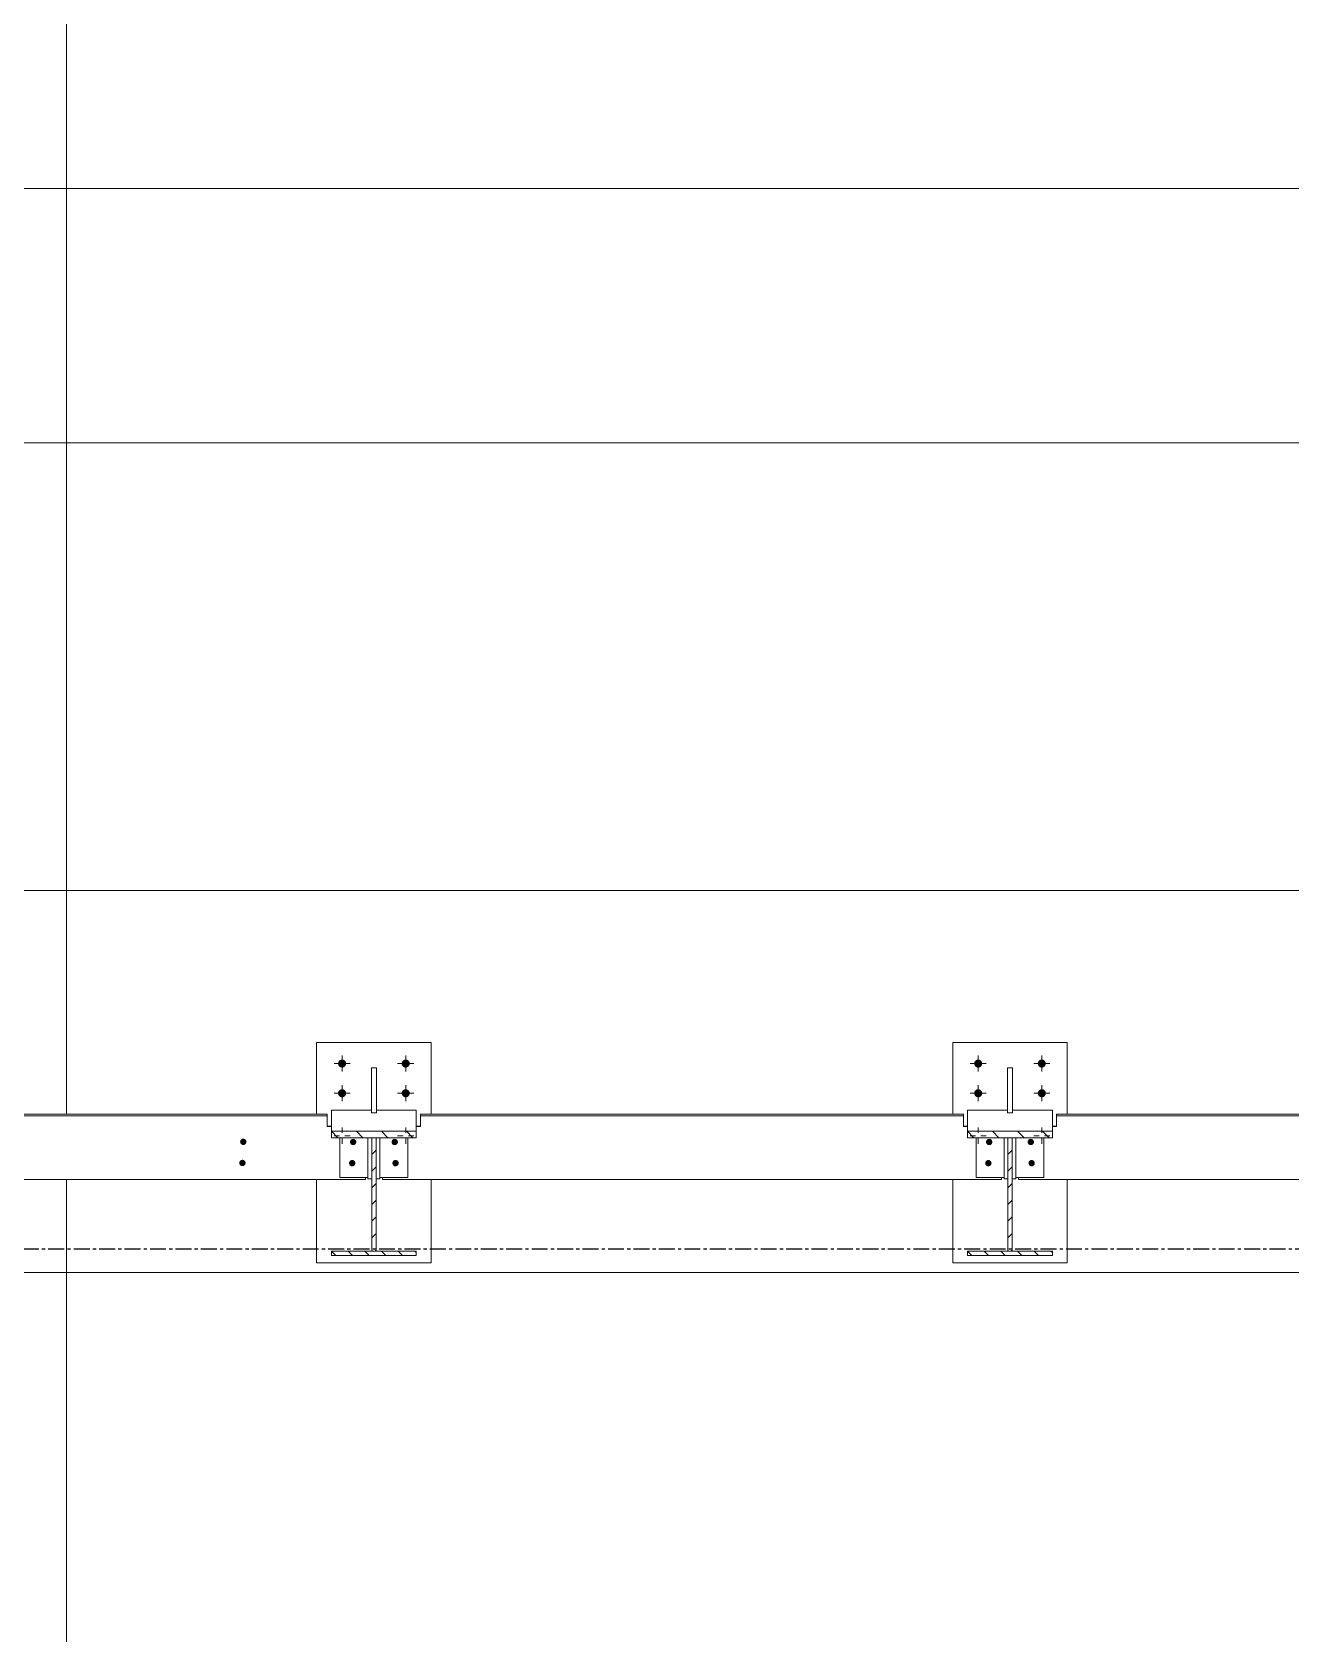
# Model space of a CAD drawing. Header units: millimetres. Extents: x -153298 to 620751, y -313239 to 250031.
# Drawn here: x 51802 to 54770, y -120812 to -117036 of the extents above; entities that cross this region are included whole.
import ezdxf

# ---------------------------------------------------------------- set-up
doc = ezdxf.new("R2010")
doc.units = ezdxf.units.MM
doc.linetypes.add('CENTER', pattern=[2, 1.25, -0.25, 0.25, -0.25])
doc.linetypes.add('XKITLINE00', pattern=[0])
doc.layers.add('Bolt', color=7, linetype='Continuous', lineweight=0)
doc.layers.add('Part', color=7, linetype='Continuous', lineweight=0)

# ---------------------------------------------------------------- blocks, each defined once
blk = doc.blocks.new('*A138137')
at = {"layer": 'Part', "color": 7, "linetype": 'XKITLINE00', "lineweight": 0}
for p, q in [((471.378077, -21.078283), (471.257912, -20.958118)), ((471.850187, -21.078283), (471.730023, -20.958118)), ((472.322298, -21.078283), (472.202133, -20.958118)), ((472.794408, -21.078283), (472.674244, -20.958118))]:
    blk.add_line(p, q, dxfattribs=at)
blk = doc.blocks.new('*A139138')
at = {"layer": 'Part', "color": 7, "linetype": 'XKITLINE00', "lineweight": 0}
for p, q in [((472.017912, -21.392591), (472.097912, -21.312591)), ((472.017912, -21.7069), (472.097912, -21.6269)), ((472.017912, -22.021209), (472.097912, -21.941209)), ((472.017912, -22.335517), (472.097912, -22.255517)), ((472.017912, -22.649826), (472.097912, -22.569826)), ((472.017912, -22.964135), (472.097912, -22.884135)), ((472.07892, -23.217436), (472.097912, -23.198444))]:
    blk.add_line(p, q, dxfattribs=at)
blk = doc.blocks.new('*A140139')
at = {"layer": 'Part', "color": 7, "linetype": 'XKITLINE00', "lineweight": 0}
for p, q in [((471.337912, -23.297436), (471.257912, -23.217436)), ((471.652221, -23.297436), (471.572221, -23.217436)), ((471.96653, -23.297436), (471.88653, -23.217436)), ((472.280839, -23.297436), (472.200839, -23.217436)), ((472.595148, -23.297436), (472.515148, -23.217436)), ((472.857912, -23.245891), (472.829457, -23.217436))]:
    blk.add_line(p, q, dxfattribs=at)
blk = doc.blocks.new('*A141140')
at = {"layer": 'Part', "color": 7, "linetype": 'XKITLINE00', "lineweight": 0}
for p, q in [((483.378077, -21.078283), (483.257912, -20.958118)), ((483.850187, -21.078283), (483.730023, -20.958118)), ((484.322298, -21.078283), (484.202133, -20.958118)), ((484.794408, -21.078283), (484.674244, -20.958118))]:
    blk.add_line(p, q, dxfattribs=at)
blk = doc.blocks.new('*A142141')
at = {"layer": 'Part', "color": 7, "linetype": 'XKITLINE00', "lineweight": 0}
for p, q in [((484.017912, -21.392591), (484.097912, -21.312591)), ((484.017912, -21.7069), (484.097912, -21.6269)), ((484.017912, -22.021209), (484.097912, -21.941209)), ((484.017912, -22.335517), (484.097912, -22.255517)), ((484.017912, -22.649826), (484.097912, -22.569826)), ((484.017912, -22.964135), (484.097912, -22.884135)), ((484.07892, -23.217436), (484.097912, -23.198444))]:
    blk.add_line(p, q, dxfattribs=at)
blk = doc.blocks.new('*A143142')
at = {"layer": 'Part', "color": 7, "linetype": 'XKITLINE00', "lineweight": 0}
for p, q in [((483.337912, -23.297436), (483.257912, -23.217436)), ((483.652221, -23.297436), (483.572221, -23.217436)), ((483.96653, -23.297436), (483.88653, -23.217436)), ((484.280839, -23.297436), (484.200839, -23.217436)), ((484.595148, -23.297436), (484.515148, -23.217436)), ((484.857912, -23.245891), (484.829457, -23.217436))]:
    blk.add_line(p, q, dxfattribs=at)
blk = doc.blocks.new('*A11991164')
at = {"layer": 'Part', "color": 7, "linetype": 'XKITLINE00', "lineweight": 0}
for p, q in [((483.177912, -20.634477), (472.937912, -20.634477)), ((472.937912, -20.634477), (472.937912, -20.865605)), ((472.937912, -20.665879), (483.177912, -20.665879)), ((483.177912, -20.634477), (483.177912, -20.865605)), ((472.857912, -20.862883), (472.937912, -20.862883)), ((472.857912, -20.865605), (472.937912, -20.865605)), ((483.177912, -20.862883), (483.257912, -20.862883)), ((483.177912, -20.865605), (483.257912, -20.865605)), ((472.217883, -21.864234), (472.217883, -21.828163)), ((472.217883, -21.864234), (483.897912, -21.864234)), ((483.897912, -21.864234), (483.897912, -21.828163))]:
    blk.add_line(p, q, dxfattribs=at)
blk = doc.blocks.new('*A12001165')
at = {"layer": 'Part', "color": 7, "linetype": 'XKITLINE00', "lineweight": 0}
for p, q in [((484.105912, -19.760081), (484.009912, -19.760081)), ((484.009912, -20.611492), (484.009912, -19.760081)), ((484.105912, -20.611492), (484.105912, -19.760081)), ((484.105912, -20.611492), (484.009912, -20.611492))]:
    blk.add_line(p, q, dxfattribs=at)
blk = doc.blocks.new('*A12011166')
at = {"layer": 'Bolt'}
for points in [[(471.672, -21.1), (471.678, -21.1), (471.683, -21.102), (471.689, -21.104), (471.694, -21.106), (471.699, -21.109), (471.704, -21.113), (471.708, -21.117), (471.712, -21.121), (471.716, -21.126), (471.719, -21.131), (471.721, -21.136), (471.723, -21.142), (471.725, -21.147), (471.726, -21.153), (471.726, -21.159), (471.726, -21.165), (471.725, -21.171), (471.723, -21.177), (471.721, -21.182), (471.719, -21.187), (471.716, -21.192), (471.712, -21.197), (471.708, -21.202), (471.704, -21.205), (471.699, -21.209), (471.694, -21.212), (471.689, -21.215), (471.683, -21.217), (471.678, -21.218), (471.672, -21.219), (471.666, -21.219), (471.66, -21.219), (471.654, -21.218), (471.649, -21.217), (471.643, -21.215), (471.638, -21.212), (471.633, -21.209), (471.628, -21.205), (471.624, -21.202), (471.62, -21.197), (471.616, -21.192), (471.613, -21.187), (471.611, -21.182), (471.609, -21.177), (471.607, -21.171), (471.606, -21.165), (471.606, -21.159), (471.606, -21.153), (471.607, -21.147), (471.609, -21.142), (471.611, -21.136), (471.613, -21.131), (471.616, -21.126), (471.62, -21.121), (471.624, -21.117), (471.628, -21.113), (471.633, -21.109), (471.638, -21.106), (471.643, -21.104), (471.649, -21.102), (471.654, -21.1), (471.66, -21.1), (471.666, -21.099)], [(471.655, -21.499), (471.661, -21.5), (471.667, -21.501), (471.672, -21.503), (471.678, -21.505), (471.683, -21.508), (471.687, -21.512), (471.692, -21.516), (471.696, -21.52), (471.699, -21.525), (471.702, -21.53), (471.705, -21.535), (471.707, -21.541), (471.708, -21.547), (471.709, -21.552), (471.709, -21.558), (471.709, -21.564), (471.708, -21.57), (471.707, -21.576), (471.705, -21.581), (471.702, -21.587), (471.699, -21.592), (471.696, -21.596), (471.692, -21.601), (471.687, -21.605), (471.683, -21.608), (471.678, -21.611), (471.672, -21.614), (471.667, -21.616), (471.661, -21.617), (471.655, -21.618), (471.649, -21.618), (471.644, -21.618), (471.638, -21.617), (471.632, -21.616), (471.626, -21.614), (471.621, -21.611), (471.616, -21.608), (471.611, -21.605), (471.607, -21.601), (471.603, -21.596), (471.6, -21.592), (471.596, -21.587), (471.594, -21.581), (471.592, -21.576), (471.591, -21.57), (471.59, -21.564), (471.589, -21.558), (471.59, -21.552), (471.591, -21.547), (471.592, -21.541), (471.594, -21.535), (471.596, -21.53), (471.6, -21.525), (471.603, -21.52), (471.607, -21.516), (471.611, -21.512), (471.616, -21.508), (471.621, -21.505), (471.626, -21.503), (471.632, -21.501), (471.638, -21.5), (471.644, -21.499), (471.649, -21.498)]]:
    blk.add_hatch(color=7, dxfattribs=at).paths.add_polyline_path(points, flags=17)
at = {"layer": 'Bolt', "color": 7, "linetype": 'XKITLINE00', "lineweight": 0}
for p, q in [((471.666, -21.162), (471.666, -21.143)), ((471.649, -21.562), (471.649, -21.542))]:
    blk.add_line(p, q, dxfattribs=at)
blk = doc.blocks.new('*A12021167')
at = {"layer": 'Bolt'}
for points in [[(471.382, -19.673), (471.383, -19.665), (471.385, -19.658), (471.388, -19.651), (471.391, -19.644), (471.395, -19.638), (471.399, -19.632), (471.404, -19.626), (471.41, -19.621), (471.416, -19.617), (471.422, -19.613), (471.429, -19.61), (471.436, -19.607), (471.443, -19.606), (471.45, -19.604), (471.458, -19.604), (471.465, -19.604), (471.473, -19.606), (471.48, -19.607), (471.487, -19.61), (471.494, -19.613), (471.5, -19.617), (471.506, -19.621), (471.512, -19.626), (471.517, -19.632), (471.521, -19.638), (471.525, -19.644), (471.528, -19.651), (471.531, -19.658), (471.532, -19.665), (471.534, -19.673), (471.534, -19.68), (471.534, -19.687), (471.532, -19.695), (471.531, -19.702), (471.528, -19.709), (471.525, -19.716), (471.521, -19.722), (471.517, -19.728), (471.512, -19.734), (471.506, -19.739), (471.5, -19.743), (471.494, -19.747), (471.487, -19.75), (471.48, -19.753), (471.473, -19.755), (471.465, -19.756), (471.458, -19.756), (471.45, -19.756), (471.443, -19.755), (471.436, -19.753), (471.429, -19.75), (471.422, -19.747), (471.416, -19.743), (471.41, -19.739), (471.404, -19.734), (471.399, -19.728), (471.395, -19.722), (471.391, -19.716), (471.388, -19.709), (471.385, -19.702), (471.383, -19.695), (471.382, -19.687), (471.382, -19.68)], [(472.582, -19.673), (472.583, -19.665), (472.585, -19.658), (472.588, -19.651), (472.591, -19.644), (472.595, -19.638), (472.599, -19.632), (472.604, -19.626), (472.61, -19.621), (472.616, -19.617), (472.622, -19.613), (472.629, -19.61), (472.636, -19.607), (472.643, -19.606), (472.65, -19.604), (472.658, -19.604), (472.665, -19.604), (472.673, -19.606), (472.68, -19.607), (472.687, -19.61), (472.694, -19.613), (472.7, -19.617), (472.706, -19.621), (472.712, -19.626), (472.717, -19.632), (472.721, -19.638), (472.725, -19.644), (472.728, -19.651), (472.731, -19.658), (472.732, -19.665), (472.734, -19.673), (472.734, -19.68), (472.734, -19.687), (472.732, -19.695), (472.731, -19.702), (472.728, -19.709), (472.725, -19.716), (472.721, -19.722), (472.717, -19.728), (472.712, -19.734), (472.706, -19.739), (472.7, -19.743), (472.694, -19.747), (472.687, -19.75), (472.68, -19.753), (472.673, -19.755), (472.665, -19.756), (472.658, -19.756), (472.65, -19.756), (472.643, -19.755), (472.636, -19.753), (472.629, -19.75), (472.622, -19.747), (472.616, -19.743), (472.61, -19.739), (472.604, -19.734), (472.599, -19.728), (472.595, -19.722), (472.591, -19.716), (472.588, -19.709), (472.585, -19.702), (472.583, -19.695), (472.582, -19.687), (472.582, -19.68)], [(471.382, -20.233), (471.383, -20.225), (471.385, -20.218), (471.388, -20.211), (471.391, -20.204), (471.395, -20.198), (471.399, -20.192), (471.404, -20.186), (471.41, -20.181), (471.416, -20.177), (471.422, -20.173), (471.429, -20.17), (471.436, -20.167), (471.443, -20.166), (471.45, -20.164), (471.458, -20.164), (471.465, -20.164), (471.473, -20.166), (471.48, -20.167), (471.487, -20.17), (471.494, -20.173), (471.5, -20.177), (471.506, -20.181), (471.512, -20.186), (471.517, -20.192), (471.521, -20.198), (471.525, -20.204), (471.528, -20.211), (471.531, -20.218), (471.532, -20.225), (471.534, -20.233), (471.534, -20.24), (471.534, -20.247), (471.532, -20.255), (471.531, -20.262), (471.528, -20.269), (471.525, -20.276), (471.521, -20.282), (471.517, -20.288), (471.512, -20.294), (471.506, -20.299), (471.5, -20.303), (471.494, -20.307), (471.487, -20.31), (471.48, -20.313), (471.473, -20.315), (471.465, -20.316), (471.458, -20.316), (471.45, -20.316), (471.443, -20.315), (471.436, -20.313), (471.429, -20.31), (471.422, -20.307), (471.416, -20.303), (471.41, -20.299), (471.404, -20.294), (471.399, -20.288), (471.395, -20.282), (471.391, -20.276), (471.388, -20.269), (471.385, -20.262), (471.383, -20.255), (471.382, -20.247), (471.382, -20.24)], [(472.582, -20.233), (472.583, -20.225), (472.585, -20.218), (472.588, -20.211), (472.591, -20.204), (472.595, -20.198), (472.599, -20.192), (472.604, -20.186), (472.61, -20.181), (472.616, -20.177), (472.622, -20.173), (472.629, -20.17), (472.636, -20.167), (472.643, -20.166), (472.65, -20.164), (472.658, -20.164), (472.665, -20.164), (472.673, -20.166), (472.68, -20.167), (472.687, -20.17), (472.694, -20.173), (472.7, -20.177), (472.706, -20.181), (472.712, -20.186), (472.717, -20.192), (472.721, -20.198), (472.725, -20.204), (472.728, -20.211), (472.731, -20.218), (472.732, -20.225), (472.734, -20.233), (472.734, -20.24), (472.734, -20.247), (472.732, -20.255), (472.731, -20.262), (472.728, -20.269), (472.725, -20.276), (472.721, -20.282), (472.717, -20.288), (472.712, -20.294), (472.706, -20.299), (472.7, -20.303), (472.694, -20.307), (472.687, -20.31), (472.68, -20.313), (472.673, -20.315), (472.665, -20.316), (472.658, -20.316), (472.65, -20.316), (472.643, -20.315), (472.636, -20.313), (472.629, -20.31), (472.622, -20.307), (472.616, -20.303), (472.61, -20.299), (472.604, -20.294), (472.599, -20.288), (472.595, -20.282), (472.591, -20.276), (472.588, -20.269), (472.585, -20.262), (472.583, -20.255), (472.582, -20.247), (472.582, -20.24)]]:
    blk.add_hatch(color=7, dxfattribs=at).paths.add_polyline_path(points, flags=17)
at = {"layer": 'Bolt', "color": 7, "linetype": 'XKITLINE00', "lineweight": 0}
for p, q in [((471.458, -19.832), (471.458, -19.528)), ((472.658, -19.832), (472.658, -19.528)), ((471.306, -19.68), (471.61, -19.68)), ((472.506, -19.68), (472.81, -19.68)), ((471.458, -20.392), (471.458, -20.088)), ((472.658, -20.392), (472.658, -20.088)), ((471.306, -20.24), (471.61, -20.24)), ((472.506, -20.24), (472.81, -20.24)), ((471.306, -21.04), (471.407, -21.04)), ((471.458, -20.888), (471.458, -20.989)), ((471.458, -21.192), (471.458, -21.091)), ((471.61, -21.04), (471.509, -21.04)), ((472.506, -21.04), (472.607, -21.04)), ((472.658, -20.888), (472.658, -20.989)), ((472.658, -21.192), (472.658, -21.091)), ((472.81, -21.04), (472.709, -21.04))]:
    blk.add_line(p, q, dxfattribs=at)
blk = doc.blocks.new('*A12031168')
at = {"layer": 'Bolt'}
for points in [[(472.456, -21.1), (472.462, -21.1), (472.467, -21.102), (472.473, -21.104), (472.478, -21.106), (472.483, -21.109), (472.488, -21.113), (472.492, -21.117), (472.496, -21.121), (472.5, -21.126), (472.503, -21.131), (472.505, -21.136), (472.507, -21.142), (472.509, -21.147), (472.51, -21.153), (472.51, -21.159), (472.51, -21.165), (472.509, -21.171), (472.507, -21.177), (472.505, -21.182), (472.503, -21.187), (472.5, -21.192), (472.496, -21.197), (472.492, -21.202), (472.488, -21.205), (472.483, -21.209), (472.478, -21.212), (472.473, -21.215), (472.467, -21.217), (472.462, -21.218), (472.456, -21.219), (472.45, -21.219), (472.444, -21.219), (472.438, -21.218), (472.432, -21.217), (472.427, -21.215), (472.422, -21.212), (472.417, -21.209), (472.412, -21.205), (472.407, -21.202), (472.403, -21.197), (472.4, -21.192), (472.397, -21.187), (472.394, -21.182), (472.392, -21.177), (472.391, -21.171), (472.39, -21.165), (472.39, -21.159), (472.39, -21.153), (472.391, -21.147), (472.392, -21.142), (472.394, -21.136), (472.397, -21.131), (472.4, -21.126), (472.403, -21.121), (472.407, -21.117), (472.412, -21.113), (472.417, -21.109), (472.422, -21.106), (472.427, -21.104), (472.432, -21.102), (472.438, -21.1), (472.444, -21.1), (472.45, -21.099)], [(472.472, -21.499), (472.478, -21.5), (472.484, -21.501), (472.489, -21.503), (472.495, -21.505), (472.5, -21.508), (472.504, -21.512), (472.509, -21.516), (472.513, -21.52), (472.516, -21.525), (472.519, -21.53), (472.522, -21.535), (472.524, -21.541), (472.525, -21.547), (472.526, -21.552), (472.526, -21.558), (472.526, -21.564), (472.525, -21.57), (472.524, -21.576), (472.522, -21.581), (472.519, -21.587), (472.516, -21.592), (472.513, -21.596), (472.509, -21.601), (472.504, -21.605), (472.5, -21.608), (472.495, -21.611), (472.489, -21.614), (472.484, -21.616), (472.478, -21.617), (472.472, -21.618), (472.466, -21.618), (472.461, -21.618), (472.455, -21.617), (472.449, -21.616), (472.443, -21.614), (472.438, -21.611), (472.433, -21.608), (472.428, -21.605), (472.424, -21.601), (472.42, -21.596), (472.417, -21.592), (472.413, -21.587), (472.411, -21.581), (472.409, -21.576), (472.408, -21.57), (472.407, -21.564), (472.406, -21.558), (472.407, -21.552), (472.408, -21.547), (472.409, -21.541), (472.411, -21.535), (472.413, -21.53), (472.417, -21.525), (472.42, -21.52), (472.424, -21.516), (472.428, -21.512), (472.433, -21.508), (472.438, -21.505), (472.443, -21.503), (472.449, -21.501), (472.455, -21.5), (472.461, -21.499), (472.466, -21.498)]]:
    blk.add_hatch(color=7, dxfattribs=at).paths.add_polyline_path(points, flags=17)
at = {"layer": 'Bolt', "color": 7, "linetype": 'XKITLINE00', "lineweight": 0}
for p, q in [((472.45, -21.162), (472.45, -21.143)), ((472.466, -21.562), (472.466, -21.542))]:
    blk.add_line(p, q, dxfattribs=at)
blk = doc.blocks.new('*A12041169')
at = {"layer": 'Part', "color": 7, "linetype": 'XKITLINE00', "lineweight": 0}
for p, q in [((470.97788, -19.280042), (473.13788, -19.280042)), ((470.97788, -20.634477), (470.97788, -19.280042)), ((473.13788, -20.634477), (473.13788, -19.280042)), ((470.97788, -23.440042), (470.97788, -21.864234)), ((473.13788, -23.440042), (473.13788, -21.864234)), ((470.97788, -23.440042), (473.13788, -23.440042))]:
    blk.add_line(p, q, dxfattribs=at)
blk = doc.blocks.new('*A12051170')
at = {"layer": 'Part', "color": 7, "linetype": 'XKITLINE00', "lineweight": 0}
for p, q in [((472.169912, -21.855796), (472.169912, -21.078283)), ((472.697912, -21.828163), (472.697912, -21.078283)), ((472.097912, -21.855796), (472.169912, -21.855796)), ((472.169912, -21.828163), (472.697912, -21.828163))]:
    blk.add_line(p, q, dxfattribs=at)
blk = doc.blocks.new('*A12061171')
at = {"layer": 'Part', "color": 7, "linetype": 'XKITLINE00', "lineweight": 0}
for p, q in [((471.417902, -21.078283), (471.417902, -21.828163)), ((471.945902, -21.078283), (471.945902, -21.855796)), ((471.417902, -21.828163), (471.945902, -21.828163)), ((471.945902, -21.855796), (472.017902, -21.855796))]:
    blk.add_line(p, q, dxfattribs=at)
blk = doc.blocks.new('*A12071172')
at = {"layer": 'Part', "color": 7, "linetype": 'XKITLINE00', "lineweight": 0}
for p, q in [((472.105912, -19.760081), (472.009912, -19.760081)), ((472.009912, -20.611492), (472.009912, -19.760081)), ((472.105912, -20.611492), (472.105912, -19.760081)), ((472.105912, -20.611492), (472.009912, -20.611492))]:
    blk.add_line(p, q, dxfattribs=at)
blk = doc.blocks.new('*A12081173')
at = {"layer": 'Bolt'}
for points in [[(469.6, -21.096), (469.606, -21.097), (469.611, -21.098), (469.617, -21.1), (469.622, -21.103), (469.627, -21.106), (469.632, -21.109), (469.636, -21.113), (469.64, -21.117), (469.644, -21.122), (469.647, -21.127), (469.649, -21.132), (469.651, -21.138), (469.653, -21.144), (469.654, -21.15), (469.654, -21.155), (469.654, -21.161), (469.653, -21.167), (469.651, -21.173), (469.649, -21.178), (469.647, -21.184), (469.644, -21.189), (469.64, -21.193), (469.636, -21.198), (469.632, -21.202), (469.627, -21.205), (469.622, -21.208), (469.617, -21.211), (469.611, -21.213), (469.606, -21.214), (469.6, -21.215), (469.594, -21.215), (469.588, -21.215), (469.582, -21.214), (469.577, -21.213), (469.571, -21.211), (469.566, -21.208), (469.561, -21.205), (469.556, -21.202), (469.552, -21.198), (469.548, -21.193), (469.544, -21.189), (469.541, -21.184), (469.539, -21.178), (469.537, -21.173), (469.535, -21.167), (469.534, -21.161), (469.534, -21.155), (469.534, -21.15), (469.535, -21.144), (469.537, -21.138), (469.539, -21.132), (469.541, -21.127), (469.544, -21.122), (469.548, -21.117), (469.552, -21.113), (469.556, -21.109), (469.561, -21.106), (469.566, -21.103), (469.571, -21.1), (469.577, -21.098), (469.582, -21.097), (469.588, -21.096), (469.594, -21.096)], [(469.583, -21.495), (469.589, -21.496), (469.595, -21.497), (469.6, -21.499), (469.606, -21.502), (469.611, -21.505), (469.615, -21.508), (469.62, -21.512), (469.624, -21.517), (469.627, -21.521), (469.63, -21.526), (469.633, -21.532), (469.635, -21.537), (469.636, -21.543), (469.637, -21.549), (469.637, -21.555), (469.637, -21.56), (469.636, -21.566), (469.635, -21.572), (469.633, -21.577), (469.63, -21.583), (469.627, -21.588), (469.624, -21.593), (469.62, -21.597), (469.615, -21.601), (469.611, -21.604), (469.606, -21.607), (469.6, -21.61), (469.595, -21.612), (469.589, -21.613), (469.583, -21.614), (469.577, -21.614), (469.572, -21.614), (469.566, -21.613), (469.56, -21.612), (469.554, -21.61), (469.549, -21.607), (469.544, -21.604), (469.539, -21.601), (469.535, -21.597), (469.531, -21.593), (469.528, -21.588), (469.524, -21.583), (469.522, -21.577), (469.52, -21.572), (469.519, -21.566), (469.518, -21.56), (469.517, -21.555), (469.518, -21.549), (469.519, -21.543), (469.52, -21.537), (469.522, -21.532), (469.524, -21.526), (469.528, -21.521), (469.531, -21.517), (469.535, -21.512), (469.539, -21.508), (469.544, -21.505), (469.549, -21.502), (469.554, -21.499), (469.56, -21.497), (469.566, -21.496), (469.572, -21.495), (469.577, -21.495)]]:
    blk.add_hatch(color=7, dxfattribs=at).paths.add_polyline_path(points, flags=17)
at = {"layer": 'Bolt', "color": 7, "linetype": 'XKITLINE00', "lineweight": 0}
for p, q in [((469.594, -21.156), (469.594, -21.139)), ((469.577, -21.555), (469.577, -21.538))]:
    blk.add_line(p, q, dxfattribs=at)
blk = doc.blocks.new('*A12091174')
at = {"layer": 'Part', "color": 7, "linetype": 'XKITLINE00', "lineweight": 0}
for p, q in [((483.417902, -21.078283), (483.417902, -21.828163)), ((483.945902, -21.078283), (483.945902, -21.855796)), ((483.417902, -21.828163), (483.945902, -21.828163)), ((483.945902, -21.855796), (484.017902, -21.855796))]:
    blk.add_line(p, q, dxfattribs=at)
blk = doc.blocks.new('*A12101175')
at = {"layer": 'Part', "color": 7, "linetype": 'XKITLINE00', "lineweight": 0}
for p, q in [((484.169912, -21.855796), (484.169912, -21.078283)), ((484.697912, -21.828163), (484.697912, -21.078283)), ((484.097912, -21.855796), (484.169912, -21.855796)), ((484.169912, -21.828163), (484.697912, -21.828163))]:
    blk.add_line(p, q, dxfattribs=at)
blk = doc.blocks.new('*A12111176')
at = {"layer": 'Part', "color": 7, "linetype": 'XKITLINE00', "lineweight": 0}
for p, q in [((482.97788, -19.280042), (485.13788, -19.280042)), ((482.97788, -20.634477), (482.97788, -19.280042)), ((485.13788, -20.634477), (485.13788, -19.280042)), ((482.97788, -23.440042), (482.97788, -21.864234)), ((485.13788, -23.440042), (485.13788, -21.864234)), ((482.97788, -23.440042), (485.13788, -23.440042))]:
    blk.add_line(p, q, dxfattribs=at)
blk = doc.blocks.new('*A12121177')
at = {"layer": 'Bolt'}
for points in [[(484.456, -21.1), (484.462, -21.1), (484.467, -21.102), (484.473, -21.104), (484.478, -21.106), (484.483, -21.109), (484.488, -21.113), (484.492, -21.117), (484.496, -21.121), (484.5, -21.126), (484.503, -21.131), (484.505, -21.136), (484.507, -21.142), (484.509, -21.147), (484.51, -21.153), (484.51, -21.159), (484.51, -21.165), (484.509, -21.171), (484.507, -21.177), (484.505, -21.182), (484.503, -21.187), (484.5, -21.192), (484.496, -21.197), (484.492, -21.202), (484.488, -21.205), (484.483, -21.209), (484.478, -21.212), (484.473, -21.215), (484.467, -21.217), (484.462, -21.218), (484.456, -21.219), (484.45, -21.219), (484.444, -21.219), (484.438, -21.218), (484.432, -21.217), (484.427, -21.215), (484.422, -21.212), (484.417, -21.209), (484.412, -21.205), (484.407, -21.202), (484.403, -21.197), (484.4, -21.192), (484.397, -21.187), (484.394, -21.182), (484.392, -21.177), (484.391, -21.171), (484.39, -21.165), (484.39, -21.159), (484.39, -21.153), (484.391, -21.147), (484.392, -21.142), (484.394, -21.136), (484.397, -21.131), (484.4, -21.126), (484.403, -21.121), (484.407, -21.117), (484.412, -21.113), (484.417, -21.109), (484.422, -21.106), (484.427, -21.104), (484.432, -21.102), (484.438, -21.1), (484.444, -21.1), (484.45, -21.099)], [(484.472, -21.499), (484.478, -21.5), (484.484, -21.501), (484.489, -21.503), (484.495, -21.505), (484.5, -21.508), (484.504, -21.512), (484.509, -21.516), (484.513, -21.52), (484.516, -21.525), (484.519, -21.53), (484.522, -21.535), (484.524, -21.541), (484.525, -21.547), (484.526, -21.552), (484.526, -21.558), (484.526, -21.564), (484.525, -21.57), (484.524, -21.576), (484.522, -21.581), (484.519, -21.587), (484.516, -21.592), (484.513, -21.596), (484.509, -21.601), (484.504, -21.605), (484.5, -21.608), (484.495, -21.611), (484.489, -21.614), (484.484, -21.616), (484.478, -21.617), (484.472, -21.618), (484.466, -21.618), (484.461, -21.618), (484.455, -21.617), (484.449, -21.616), (484.443, -21.614), (484.438, -21.611), (484.433, -21.608), (484.428, -21.605), (484.424, -21.601), (484.42, -21.596), (484.417, -21.592), (484.413, -21.587), (484.411, -21.581), (484.409, -21.576), (484.408, -21.57), (484.407, -21.564), (484.406, -21.558), (484.407, -21.552), (484.408, -21.547), (484.409, -21.541), (484.411, -21.535), (484.413, -21.53), (484.417, -21.525), (484.42, -21.52), (484.424, -21.516), (484.428, -21.512), (484.433, -21.508), (484.438, -21.505), (484.443, -21.503), (484.449, -21.501), (484.455, -21.5), (484.461, -21.499), (484.466, -21.498)]]:
    blk.add_hatch(color=7, dxfattribs=at).paths.add_polyline_path(points, flags=17)
at = {"layer": 'Bolt', "color": 7, "linetype": 'XKITLINE00', "lineweight": 0}
for p, q in [((484.45, -21.162), (484.45, -21.143)), ((484.466, -21.562), (484.466, -21.542))]:
    blk.add_line(p, q, dxfattribs=at)
blk = doc.blocks.new('*A12131178')
at = {"layer": 'Bolt'}
for points in [[(483.382, -19.673), (483.383, -19.665), (483.385, -19.658), (483.388, -19.651), (483.391, -19.644), (483.395, -19.638), (483.399, -19.632), (483.404, -19.626), (483.41, -19.621), (483.416, -19.617), (483.422, -19.613), (483.429, -19.61), (483.436, -19.607), (483.443, -19.606), (483.45, -19.604), (483.458, -19.604), (483.465, -19.604), (483.473, -19.606), (483.48, -19.607), (483.487, -19.61), (483.494, -19.613), (483.5, -19.617), (483.506, -19.621), (483.512, -19.626), (483.517, -19.632), (483.521, -19.638), (483.525, -19.644), (483.528, -19.651), (483.531, -19.658), (483.532, -19.665), (483.534, -19.673), (483.534, -19.68), (483.534, -19.687), (483.532, -19.695), (483.531, -19.702), (483.528, -19.709), (483.525, -19.716), (483.521, -19.722), (483.517, -19.728), (483.512, -19.734), (483.506, -19.739), (483.5, -19.743), (483.494, -19.747), (483.487, -19.75), (483.48, -19.753), (483.473, -19.755), (483.465, -19.756), (483.458, -19.756), (483.45, -19.756), (483.443, -19.755), (483.436, -19.753), (483.429, -19.75), (483.422, -19.747), (483.416, -19.743), (483.41, -19.739), (483.404, -19.734), (483.399, -19.728), (483.395, -19.722), (483.391, -19.716), (483.388, -19.709), (483.385, -19.702), (483.383, -19.695), (483.382, -19.687), (483.382, -19.68)], [(484.582, -19.673), (484.583, -19.665), (484.585, -19.658), (484.588, -19.651), (484.591, -19.644), (484.595, -19.638), (484.599, -19.632), (484.604, -19.626), (484.61, -19.621), (484.616, -19.617), (484.622, -19.613), (484.629, -19.61), (484.636, -19.607), (484.643, -19.606), (484.65, -19.604), (484.658, -19.604), (484.665, -19.604), (484.673, -19.606), (484.68, -19.607), (484.687, -19.61), (484.694, -19.613), (484.7, -19.617), (484.706, -19.621), (484.712, -19.626), (484.717, -19.632), (484.721, -19.638), (484.725, -19.644), (484.728, -19.651), (484.731, -19.658), (484.732, -19.665), (484.734, -19.673), (484.734, -19.68), (484.734, -19.687), (484.732, -19.695), (484.731, -19.702), (484.728, -19.709), (484.725, -19.716), (484.721, -19.722), (484.717, -19.728), (484.712, -19.734), (484.706, -19.739), (484.7, -19.743), (484.694, -19.747), (484.687, -19.75), (484.68, -19.753), (484.673, -19.755), (484.665, -19.756), (484.658, -19.756), (484.65, -19.756), (484.643, -19.755), (484.636, -19.753), (484.629, -19.75), (484.622, -19.747), (484.616, -19.743), (484.61, -19.739), (484.604, -19.734), (484.599, -19.728), (484.595, -19.722), (484.591, -19.716), (484.588, -19.709), (484.585, -19.702), (484.583, -19.695), (484.582, -19.687), (484.582, -19.68)], [(483.382, -20.233), (483.383, -20.225), (483.385, -20.218), (483.388, -20.211), (483.391, -20.204), (483.395, -20.198), (483.399, -20.192), (483.404, -20.186), (483.41, -20.181), (483.416, -20.177), (483.422, -20.173), (483.429, -20.17), (483.436, -20.167), (483.443, -20.166), (483.45, -20.164), (483.458, -20.164), (483.465, -20.164), (483.473, -20.166), (483.48, -20.167), (483.487, -20.17), (483.494, -20.173), (483.5, -20.177), (483.506, -20.181), (483.512, -20.186), (483.517, -20.192), (483.521, -20.198), (483.525, -20.204), (483.528, -20.211), (483.531, -20.218), (483.532, -20.225), (483.534, -20.233), (483.534, -20.24), (483.534, -20.247), (483.532, -20.255), (483.531, -20.262), (483.528, -20.269), (483.525, -20.276), (483.521, -20.282), (483.517, -20.288), (483.512, -20.294), (483.506, -20.299), (483.5, -20.303), (483.494, -20.307), (483.487, -20.31), (483.48, -20.313), (483.473, -20.315), (483.465, -20.316), (483.458, -20.316), (483.45, -20.316), (483.443, -20.315), (483.436, -20.313), (483.429, -20.31), (483.422, -20.307), (483.416, -20.303), (483.41, -20.299), (483.404, -20.294), (483.399, -20.288), (483.395, -20.282), (483.391, -20.276), (483.388, -20.269), (483.385, -20.262), (483.383, -20.255), (483.382, -20.247), (483.382, -20.24)], [(484.582, -20.233), (484.583, -20.225), (484.585, -20.218), (484.588, -20.211), (484.591, -20.204), (484.595, -20.198), (484.599, -20.192), (484.604, -20.186), (484.61, -20.181), (484.616, -20.177), (484.622, -20.173), (484.629, -20.17), (484.636, -20.167), (484.643, -20.166), (484.65, -20.164), (484.658, -20.164), (484.665, -20.164), (484.673, -20.166), (484.68, -20.167), (484.687, -20.17), (484.694, -20.173), (484.7, -20.177), (484.706, -20.181), (484.712, -20.186), (484.717, -20.192), (484.721, -20.198), (484.725, -20.204), (484.728, -20.211), (484.731, -20.218), (484.732, -20.225), (484.734, -20.233), (484.734, -20.24), (484.734, -20.247), (484.732, -20.255), (484.731, -20.262), (484.728, -20.269), (484.725, -20.276), (484.721, -20.282), (484.717, -20.288), (484.712, -20.294), (484.706, -20.299), (484.7, -20.303), (484.694, -20.307), (484.687, -20.31), (484.68, -20.313), (484.673, -20.315), (484.665, -20.316), (484.658, -20.316), (484.65, -20.316), (484.643, -20.315), (484.636, -20.313), (484.629, -20.31), (484.622, -20.307), (484.616, -20.303), (484.61, -20.299), (484.604, -20.294), (484.599, -20.288), (484.595, -20.282), (484.591, -20.276), (484.588, -20.269), (484.585, -20.262), (484.583, -20.255), (484.582, -20.247), (484.582, -20.24)]]:
    blk.add_hatch(color=7, dxfattribs=at).paths.add_polyline_path(points, flags=17)
at = {"layer": 'Bolt', "color": 7, "linetype": 'XKITLINE00', "lineweight": 0}
for p, q in [((483.458, -19.832), (483.458, -19.528)), ((484.658, -19.832), (484.658, -19.528)), ((483.306, -19.68), (483.61, -19.68)), ((484.506, -19.68), (484.81, -19.68)), ((483.458, -20.392), (483.458, -20.088)), ((484.658, -20.392), (484.658, -20.088)), ((483.306, -20.24), (483.61, -20.24)), ((484.506, -20.24), (484.81, -20.24)), ((483.306, -21.04), (483.407, -21.04)), ((483.458, -20.888), (483.458, -20.989)), ((483.458, -21.192), (483.458, -21.091)), ((483.61, -21.04), (483.509, -21.04)), ((484.506, -21.04), (484.607, -21.04)), ((484.658, -20.888), (484.658, -20.989)), ((484.658, -21.192), (484.658, -21.091)), ((484.81, -21.04), (484.709, -21.04))]:
    blk.add_line(p, q, dxfattribs=at)
blk = doc.blocks.new('*A12141179')
at = {"layer": 'Bolt'}
for points in [[(483.672, -21.1), (483.678, -21.1), (483.683, -21.102), (483.689, -21.104), (483.694, -21.106), (483.699, -21.109), (483.704, -21.113), (483.708, -21.117), (483.712, -21.121), (483.716, -21.126), (483.719, -21.131), (483.721, -21.136), (483.723, -21.142), (483.725, -21.147), (483.726, -21.153), (483.726, -21.159), (483.726, -21.165), (483.725, -21.171), (483.723, -21.177), (483.721, -21.182), (483.719, -21.187), (483.716, -21.192), (483.712, -21.197), (483.708, -21.202), (483.704, -21.205), (483.699, -21.209), (483.694, -21.212), (483.689, -21.215), (483.683, -21.217), (483.678, -21.218), (483.672, -21.219), (483.666, -21.219), (483.66, -21.219), (483.654, -21.218), (483.649, -21.217), (483.643, -21.215), (483.638, -21.212), (483.633, -21.209), (483.628, -21.205), (483.624, -21.202), (483.62, -21.197), (483.616, -21.192), (483.613, -21.187), (483.611, -21.182), (483.609, -21.177), (483.607, -21.171), (483.606, -21.165), (483.606, -21.159), (483.606, -21.153), (483.607, -21.147), (483.609, -21.142), (483.611, -21.136), (483.613, -21.131), (483.616, -21.126), (483.62, -21.121), (483.624, -21.117), (483.628, -21.113), (483.633, -21.109), (483.638, -21.106), (483.643, -21.104), (483.649, -21.102), (483.654, -21.1), (483.66, -21.1), (483.666, -21.099)], [(483.655, -21.499), (483.661, -21.5), (483.667, -21.501), (483.672, -21.503), (483.678, -21.505), (483.683, -21.508), (483.687, -21.512), (483.692, -21.516), (483.696, -21.52), (483.699, -21.525), (483.702, -21.53), (483.705, -21.535), (483.707, -21.541), (483.708, -21.547), (483.709, -21.552), (483.709, -21.558), (483.709, -21.564), (483.708, -21.57), (483.707, -21.576), (483.705, -21.581), (483.702, -21.587), (483.699, -21.592), (483.696, -21.596), (483.692, -21.601), (483.687, -21.605), (483.683, -21.608), (483.678, -21.611), (483.672, -21.614), (483.667, -21.616), (483.661, -21.617), (483.655, -21.618), (483.649, -21.618), (483.644, -21.618), (483.638, -21.617), (483.632, -21.616), (483.626, -21.614), (483.621, -21.611), (483.616, -21.608), (483.611, -21.605), (483.607, -21.601), (483.603, -21.596), (483.6, -21.592), (483.596, -21.587), (483.594, -21.581), (483.592, -21.576), (483.591, -21.57), (483.59, -21.564), (483.589, -21.558), (483.59, -21.552), (483.591, -21.547), (483.592, -21.541), (483.594, -21.535), (483.596, -21.53), (483.6, -21.525), (483.603, -21.52), (483.607, -21.516), (483.611, -21.512), (483.616, -21.508), (483.621, -21.505), (483.626, -21.503), (483.632, -21.501), (483.638, -21.5), (483.644, -21.499), (483.649, -21.498)]]:
    blk.add_hatch(color=7, dxfattribs=at).paths.add_polyline_path(points, flags=17)
at = {"layer": 'Bolt', "color": 7, "linetype": 'XKITLINE00', "lineweight": 0}
for p, q in [((483.666, -21.162), (483.666, -21.143)), ((483.649, -21.562), (483.649, -21.542))]:
    blk.add_line(p, q, dxfattribs=at)
blk = doc.blocks.new('*A12151180')
at = {"layer": 'Part', "color": 7, "linetype": 'XKITLINE00', "lineweight": 0}
for p, q in [((495.177912, -20.634477), (484.937912, -20.634477)), ((484.937912, -20.634477), (484.937912, -20.865605)), ((484.937912, -20.665879), (495.177912, -20.665879)), ((495.177912, -20.634477), (495.177912, -20.865605)), ((484.857912, -20.862883), (484.937912, -20.862883)), ((484.857912, -20.865605), (484.937912, -20.865605)), ((495.177912, -20.862883), (495.257912, -20.862883)), ((495.177912, -20.865605), (495.257912, -20.865605)), ((484.217883, -21.864234), (484.217883, -21.828163)), ((484.217883, -21.864234), (495.897912, -21.864234)), ((495.897912, -21.864234), (495.897912, -21.828163))]:
    blk.add_line(p, q, dxfattribs=at)
blk = doc.blocks.new('*A12831248')
at = {"layer": 'Part', "color": 7, "linetype": 'XKITLINE00', "lineweight": 0}
for p, q in [((466.257888, -20.634477), (466.257888, 1.142546)), ((466.257888, -41.177455), (466.257888, -21.864234))]:
    blk.add_line(p, q, dxfattribs=at)
blk = doc.blocks.new('*A12881253')
at = {"layer": 'Part', "color": 7, "linetype": 'XKITLINE00', "lineweight": 0}
for p, q in [((471.177912, -20.634477), (460.937912, -20.634477)), ((460.937912, -20.634477), (460.937912, -20.865605)), ((460.937912, -20.665879), (471.177912, -20.665879)), ((471.177912, -20.634477), (471.177912, -20.865605)), ((460.857912, -20.862883), (460.937912, -20.862883)), ((460.857912, -20.865605), (460.937912, -20.865605)), ((471.177912, -20.862883), (471.257912, -20.862883)), ((471.177912, -20.865605), (471.257912, -20.865605)), ((460.217883, -21.864234), (460.217883, -21.828163)), ((460.217883, -21.864234), (471.897912, -21.864234)), ((471.897912, -21.864234), (471.897912, -21.828163))]:
    blk.add_line(p, q, dxfattribs=at)
blk = doc.blocks.new('*A13121272')
at = {"layer": 'Part', "color": 7, "linetype": 'XKITLINE00', "lineweight": 0}
for p, q in [((370.777888, -3.177455), (516.657888, -3.177455)), ((370.777888, -7.977455), (516.657888, -7.977455))]:
    blk.add_line(p, q, dxfattribs=at)
blk = doc.blocks.new('*A13131273')
at = {"layer": 'Part', "color": 7, "linetype": 'XKITLINE00', "lineweight": 0}
for p, q in [((301.057888, -16.417455), (516.657888, -16.417455)), ((384.897912, -23.617455), (516.657888, -23.617455))]:
    blk.add_line(p, q, dxfattribs=at)
blk = doc.blocks.new('*A13211281')
at = {"layer": 'Part', "color": 7, "linetype": 'XKITLINE00', "lineweight": 0}
for p, q in [((471.257912, -20.560081), (472.009912, -20.560081)), ((471.257912, -21.078283), (471.257912, -20.560081)), ((472.105912, -20.560081), (472.857912, -20.560081)), ((472.857912, -21.078283), (472.857912, -20.560081)), ((471.257912, -20.958118), (472.857912, -20.958118)), ((472.857912, -21.078283), (471.257912, -21.078283))]:
    blk.add_line(p, q, dxfattribs=at)
blk = doc.blocks.new('*A13221282')
at = {"layer": 'Part', "color": 7, "linetype": 'XKITLINE00', "lineweight": 0}
for p, q in [((472.097912, -21.078282), (472.017912, -21.078282)), ((472.017912, -21.078282), (472.017912, -23.217436)), ((472.097912, -23.217436), (472.097912, -21.078282)), ((472.017912, -23.217436), (472.097912, -23.217436))]:
    blk.add_line(p, q, dxfattribs=at)
blk = doc.blocks.new('*A13231283')
at = {"layer": 'Part', "color": 7, "linetype": 'XKITLINE00', "lineweight": 0}
for p, q in [((472.857912, -23.217436), (471.257912, -23.217436)), ((471.257912, -23.217436), (471.257912, -23.297436)), ((472.857912, -23.297436), (472.857912, -23.217436)), ((471.257912, -23.297436), (472.857912, -23.297436))]:
    blk.add_line(p, q, dxfattribs=at)
blk = doc.blocks.new('*A13241284')
at = {"layer": 'Part', "color": 7, "linetype": 'XKITLINE00', "lineweight": 0}
for p, q in [((483.257912, -20.560081), (484.009912, -20.560081)), ((483.257912, -21.078283), (483.257912, -20.560081)), ((484.105912, -20.560081), (484.857912, -20.560081)), ((484.857912, -21.078283), (484.857912, -20.560081)), ((483.257912, -20.958118), (484.857912, -20.958118)), ((484.857912, -21.078283), (483.257912, -21.078283))]:
    blk.add_line(p, q, dxfattribs=at)
blk = doc.blocks.new('*A13251285')
at = {"layer": 'Part', "color": 7, "linetype": 'XKITLINE00', "lineweight": 0}
for p, q in [((484.097912, -21.078282), (484.017912, -21.078282)), ((484.017912, -21.078282), (484.017912, -23.217436)), ((484.097912, -23.217436), (484.097912, -21.078282)), ((484.017912, -23.217436), (484.097912, -23.217436))]:
    blk.add_line(p, q, dxfattribs=at)
blk = doc.blocks.new('*A13261286')
at = {"layer": 'Part', "color": 7, "linetype": 'XKITLINE00', "lineweight": 0}
for p, q in [((484.857912, -23.217436), (483.257912, -23.217436)), ((483.257912, -23.217436), (483.257912, -23.297436)), ((484.857912, -23.297436), (484.857912, -23.217436)), ((483.257912, -23.297436), (484.857912, -23.297436))]:
    blk.add_line(p, q, dxfattribs=at)

msp = doc.modelspace()

# ---------------------------------------------------------------- linework, layer by layer
at = {"color": 7, "linetype": 'CENTER', "ltscale": 30}
msp.add_line((59557.5016, -119904.9884), (24877.4489, -119904.9884), dxfattribs=at)

# ---------------------------------------------------------------- block references
at = {"color": 7, "lineweight": 0, "xscale": 125, "yscale": 125, "zscale": 125}
for name in ['*A12831248', '*A13121272', '*A13131273', '*A12041169', '*A12111176', '*A12021167', '*A12131178', '*A12071172', '*A12001165', '*A13211281', '*A13241284', '*A12881253', '*A11991164', '*A12151180', '*A12081173', '*A138137', '*A12061171', '*A12011166', '*A13221282', '*A12051170', '*A12031168', '*A141140', '*A12091174', '*A12141179', '*A13251285', '*A12101175', '*A12121177', '*A139138', '*A142141', '*A140139', '*A13231283', '*A143142', '*A13261286']:
    msp.add_blockref(name, (-6399.4671, -117007.8065), dxfattribs=at)

doc.saveas('drawing.dxf')
